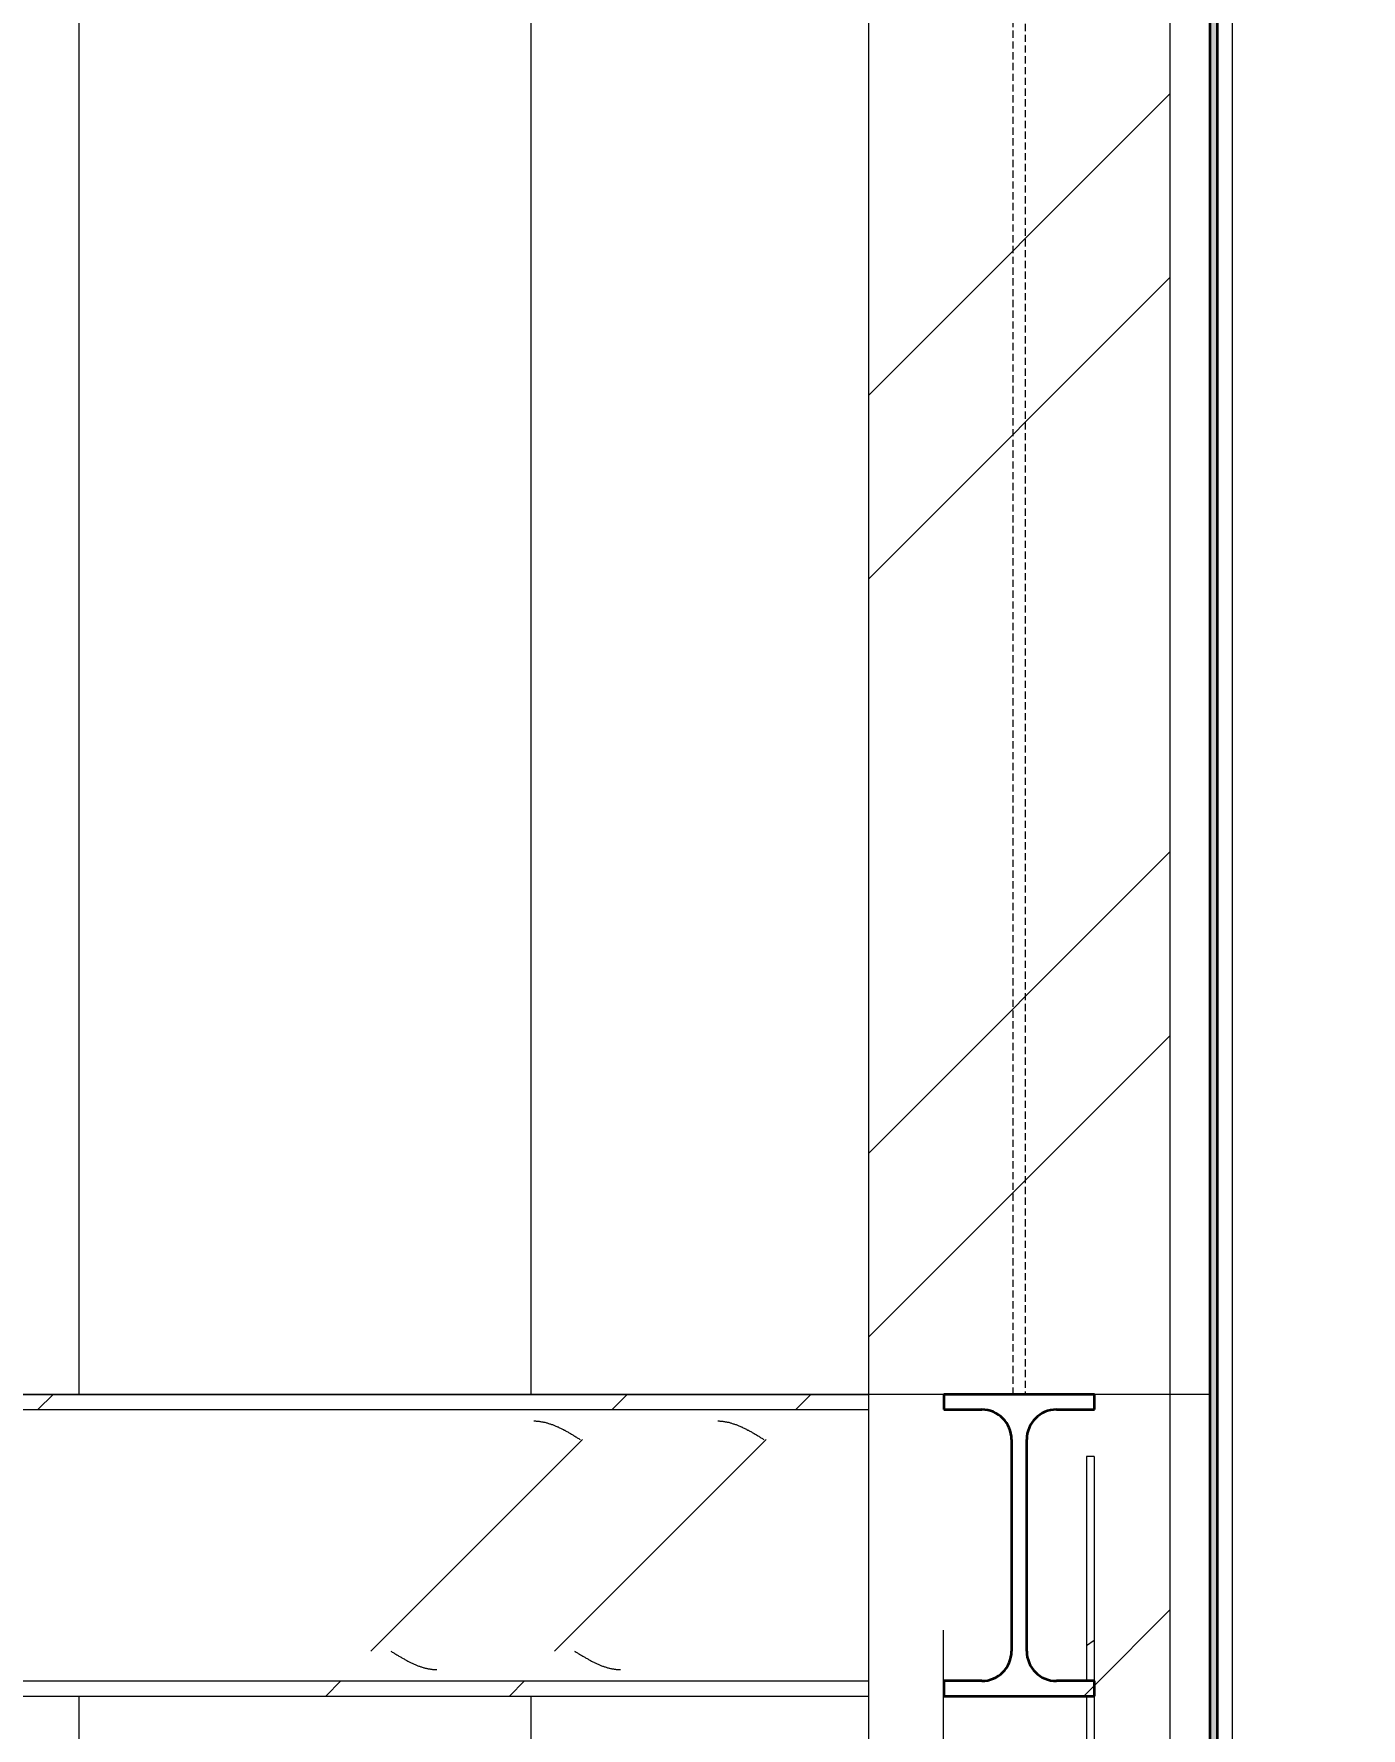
# Model space of a CAD drawing. Header units: centimetres. Extents: x 710 to 12582, y -437 to 1921.
# Drawn here: x 10781.8 to 10869.9, y 715.7 to 828.1 of the extents above; entities that cross this region are included whole.
import ezdxf

# ---------------------------------------------------------------- set-up
doc = ezdxf.new("R2010")
doc.units = ezdxf.units.CM
doc.linetypes.add('Oculto', pattern=[0.714375, 0.47625, -0.238125])
for name, color, linetype, lineweight in [('A-ANNO-DIMS', 7, 'Continuous', 9), ('A-ANNO-DIMS-100', 7, 'Continuous', 9), ('A-CLNG', 7, 'Continuous', 9), ('A-GENM', 7, 'Continuous', 9), ('A-WALL', 7, 'Continuous', 9), ('A-WALL-PATT', 7, 'Continuous', 35), ('S-BEAM', 7, 'Continuous', 9), ('S-COLS', 7, 'Continuous', 9)]:
    doc.layers.add(name, color=color, linetype=linetype, lineweight=lineweight)
doc.styles.add('Century Gothic_1', font='GOTHIC.TTF', dxfattribs={"height": 15})
doc.dimstyles.new('FCA_N_Cotas_E100', dxfattribs={"dimscale": 30.48, "dimtxt": 15.662524, "dimasz": 0.492126, "dimexe": 0.656168, "dimexo": 0.656168, "dimgap": 0.032808, "dimtad": 1, "dimlfac": 0.01, "dimrnd": 0.01, "dimzin": 0, "dimdsep": 46, "dimtxsty": 'Century Gothic_1', "dimblk1": 'OBLIQUE', "dimblk2": 'OBLIQUE', "dimsah": 1, "dimcen": 0.09, "dimdle": 0.656168, "dimazin": 2, "dimtfac": 1, "dimtdec": 4, "dimtix": 1, "dimtmove": 0, "dimatfit": 3, "dimfxl": 1, "dimtvp": 1, "dimtolj": 1, "dimtzin": 0, "dimarcsym": 2})
pattern_1 = [(45, (-4995.467, 712), (-25.14472, 25.14472), []), (45, (-4995.467, 750.1), (-25.14472, 25.14472), [])]

# ---------------------------------------------------------------- blocks, each defined once
blk = doc.blocks.new('UC-Perfil universal-Pilar - 200 x 200-V19-Sección 5')
at = {"layer": 'S-COLS', "true_color": 0xc0c0c0}
h = blk.add_hatch(dxfattribs=at)
h.set_pattern_fill('FP_11', color=9, style=0, pattern_type=2)
h.set_pattern_definition(pattern_1)
h.paths.add_polyline_path([(-8973.08, 94), (-8973.08, 882.3), (-8993.08, 882.3), (-8993.08, 94)])
h.paths.add_polyline_path([(-8978.08, 105.82), (-8978.58, 105.82), (-8978.58, 113.1), (-8988.08, 113.1), (-8988.08, 366.54), (-8983.58, 366.54), (-8983.58, 375.88), (-8984.16, 377.28), (-8985.56, 377.86), (-8988.08, 377.86), (-8988.08, 378.86), (-8978.08, 378.86), (-8978.08, 377.86), (-8980.6, 377.86), (-8982, 377.28), (-8982.58, 375.88), (-8982.58, 366.54), (-8978.61, 366.54), (-8978.61, 373.81), (-8978.11, 373.81), (-8978.08, 153.5)])
h.paths.add_polyline_path([(-8978.08, 411.2), (-8978.58, 411.2), (-8978.58, 418.03), (-8988.08, 418.03), (-8988.11, 722.16), (-8983.58, 722.16), (-8983.58, 734.81), (-8984.16, 736.21), (-8985.56, 736.79), (-8988.08, 736.79), (-8988.08, 737.79), (-8978.08, 737.79), (-8978.11, 736.79), (-8980.6, 736.79), (-8982, 736.21), (-8982.58, 734.81), (-8982.58, 722.16), (-8978.61, 722.16), (-8978.61, 733.69), (-8978.11, 733.69), (-8978.08, 432.72)])
h.paths.add_polyline_path([(-8973.08, 910.84), (-8973.08, 933.53), (-8993.08, 933.53), (-8993.08, 910.84)])
at = {"layer": 'S-COLS'}
for p, q in [((-8993.08, 882.3), (-8993.08, 94)), ((-8973.08, 882.3), (-8973.08, 94))]:
    blk.add_line(p, q, dxfattribs=at)
at = {"layer": 'S-COLS', "linetype": 'Oculto'}
for p, q in [((-8983.47, 737.79), (-8983.47, 882.3)), ((-8982.68, 882.3), (-8982.68, 737.79))]:
    blk.add_line(p, q, dxfattribs=at)
blk = doc.blocks.new('FP_38-Sección 5')
at = {"layer": 'S-BEAM', "color": 9, "true_color": 0xc0c0c0}
for p, q in [((-9015.27, 736.04), (-9015.22, 736.04)), ((-9015.22, 736.04), (-9015.17, 736.04)), ((-9015.17, 736.04), (-9015.12, 736.03)), ((-9015.12, 736.03), (-9015.07, 736.03)), ((-9015.07, 736.03), (-9015.03, 736.03)), ((-9015.03, 736.03), (-9014.98, 736.02)), ((-9014.98, 736.02), (-9014.93, 736.02)), ((-9014.93, 736.02), (-9014.88, 736.01)), ((-9014.88, 736.01), (-9014.83, 736)), ((-9014.83, 736), (-9014.78, 735.99)), ((-9014.78, 735.99), (-9014.73, 735.99)), ((-9014.73, 735.99), (-9014.69, 735.98)), ((-9014.69, 735.98), (-9014.64, 735.97)), ((-9014.64, 735.97), (-9014.59, 735.96)), ((-9014.59, 735.96), (-9014.54, 735.95)), ((-9014.54, 735.95), (-9014.49, 735.93)), ((-9014.49, 735.93), (-9014.44, 735.92)), ((-9014.44, 735.92), (-9014.39, 735.91)), ((-9014.39, 735.91), (-9014.35, 735.89)), ((-9014.35, 735.89), (-9014.3, 735.88)), ((-9014.3, 735.88), (-9014.25, 735.86)), ((-9014.25, 735.86), (-9014.2, 735.85)), ((-9014.2, 735.85), (-9014.15, 735.83)), ((-9014.15, 735.83), (-9014.1, 735.81)), ((-9014.1, 735.81), (-9014.05, 735.8)), ((-9014.05, 735.8), (-9014, 735.78)), ((-9014, 735.78), (-9013.96, 735.76)), ((-9013.96, 735.76), (-9013.91, 735.74)), ((-9013.91, 735.74), (-9013.86, 735.72)), ((-9013.86, 735.72), (-9013.81, 735.7)), ((-9013.81, 735.7), (-9013.76, 735.68)), ((-9013.76, 735.68), (-9013.71, 735.66)), ((-9013.71, 735.66), (-9013.66, 735.64)), ((-9013.66, 735.64), (-9013.62, 735.61)), ((-9013.62, 735.61), (-9013.57, 735.59)), ((-9013.57, 735.59), (-9013.52, 735.57)), ((-9013.52, 735.57), (-9013.47, 735.54)), ((-9013.47, 735.54), (-9013.42, 735.52)), ((-9013.42, 735.52), (-9013.37, 735.49)), ((-9013.37, 735.49), (-9013.32, 735.47)), ((-9013.32, 735.47), (-9013.28, 735.44)), ((-9013.28, 735.44), (-9013.23, 735.42)), ((-9013.23, 735.42), (-9013.18, 735.39)), ((-9013.18, 735.39), (-9013.13, 735.36)), ((-9013.13, 735.36), (-9013.08, 735.34)), ((-9013.08, 735.34), (-9013.03, 735.31)), ((-9013.03, 735.31), (-9012.98, 735.28)), ((-9012.98, 735.28), (-9012.94, 735.25)), ((-9012.94, 735.25), (-9012.89, 735.22)), ((-9012.89, 735.22), (-9012.84, 735.2)), ((-9012.84, 735.2), (-9012.79, 735.17)), ((-9012.79, 735.17), (-9012.74, 735.14)), ((-9012.74, 735.14), (-9012.69, 735.11)), ((-9012.69, 735.11), (-9012.64, 735.08)), ((-9003.08, 736.04), (-9003.03, 736.04)), ((-9003.03, 736.04), (-9002.98, 736.04)), ((-9002.98, 736.04), (-9002.93, 736.03)), ((-9002.93, 736.03), (-9002.88, 736.03)), ((-9002.88, 736.03), (-9002.84, 736.03)), ((-9002.84, 736.03), (-9002.79, 736.02)), ((-9002.79, 736.02), (-9002.74, 736.02)), ((-9002.74, 736.02), (-9002.69, 736.01)), ((-9002.69, 736.01), (-9002.64, 736)), ((-9002.64, 736), (-9002.59, 735.99)), ((-9002.59, 735.99), (-9002.54, 735.99)), ((-9002.54, 735.99), (-9002.5, 735.98)), ((-9002.5, 735.98), (-9002.45, 735.97)), ((-9002.45, 735.97), (-9002.4, 735.96)), ((-9002.4, 735.96), (-9002.35, 735.95)), ((-9002.35, 735.95), (-9002.3, 735.93)), ((-9002.3, 735.93), (-9002.25, 735.92)), ((-9002.25, 735.92), (-9002.2, 735.91)), ((-9002.2, 735.91), (-9002.16, 735.89)), ((-9002.16, 735.89), (-9002.11, 735.88)), ((-9002.11, 735.88), (-9002.06, 735.86)), ((-9002.06, 735.86), (-9002.01, 735.85)), ((-9002.01, 735.85), (-9001.96, 735.83)), ((-9001.96, 735.83), (-9001.91, 735.81)), ((-9001.91, 735.81), (-9001.86, 735.8)), ((-9001.86, 735.8), (-9001.82, 735.78)), ((-9001.82, 735.78), (-9001.77, 735.76)), ((-9001.77, 735.76), (-9001.72, 735.74)), ((-9001.72, 735.74), (-9001.67, 735.72)), ((-9001.67, 735.72), (-9001.62, 735.7)), ((-9001.62, 735.7), (-9001.57, 735.68)), ((-9001.57, 735.68), (-9001.52, 735.66)), ((-9001.52, 735.66), (-9001.48, 735.64)), ((-9001.48, 735.64), (-9001.43, 735.61)), ((-9001.43, 735.61), (-9001.38, 735.59)), ((-9001.38, 735.59), (-9001.33, 735.57)), ((-9001.33, 735.57), (-9001.28, 735.54)), ((-9001.28, 735.54), (-9001.23, 735.52)), ((-9001.23, 735.52), (-9001.18, 735.49)), ((-9001.18, 735.49), (-9001.14, 735.47)), ((-9001.14, 735.47), (-9001.09, 735.44)), ((-9001.09, 735.44), (-9001.04, 735.42)), ((-9001.04, 735.42), (-9000.99, 735.39)), ((-9000.99, 735.39), (-9000.94, 735.36)), ((-9000.94, 735.36), (-9000.89, 735.34)), ((-9000.89, 735.34), (-9000.84, 735.31)), ((-9000.84, 735.31), (-9000.79, 735.28)), ((-9000.79, 735.28), (-9000.75, 735.25)), ((-9000.75, 735.25), (-9000.7, 735.22)), ((-9000.7, 735.22), (-9000.65, 735.2)), ((-9000.65, 735.2), (-9000.6, 735.17)), ((-9000.6, 735.17), (-9000.55, 735.14)), ((-9000.55, 735.14), (-9000.5, 735.11)), ((-9000.5, 735.11), (-9000.45, 735.08)), ((-9012.64, 735.08), (-9012.6, 735.05)), ((-9012.6, 735.05), (-9012.55, 735.02)), ((-9012.55, 735.02), (-9012.5, 734.99)), ((-9012.5, 734.99), (-9012.45, 734.96)), ((-9012.45, 734.96), (-9012.4, 734.93)), ((-9012.4, 734.93), (-9012.35, 734.9)), ((-9012.35, 734.9), (-9012.3, 734.87)), ((-9012.3, 734.87), (-9012.26, 734.84)), ((-9012.26, 734.84), (-9012.21, 734.81)), ((-9000.45, 735.08), (-9000.41, 735.05)), ((-9000.41, 735.05), (-9000.36, 735.02)), ((-9000.36, 735.02), (-9000.31, 734.99)), ((-9000.31, 734.99), (-9000.26, 734.96)), ((-9000.26, 734.96), (-9000.21, 734.93)), ((-9000.21, 734.93), (-9000.16, 734.9)), ((-9000.16, 734.9), (-9000.11, 734.87)), ((-9000.11, 734.87), (-9000.07, 734.84)), ((-9000.07, 734.84), (-9000.02, 734.81))]:
    blk.add_line(p, q, dxfattribs=at)
blk = doc.blocks.new('FP_39-Sección 5')
at = {"layer": 'S-BEAM', "color": 9, "true_color": 0xc0c0c0}
for p, q in [((-9024.77, 720.77), (-9024.72, 720.74)), ((-9024.72, 720.74), (-9024.67, 720.71)), ((-9024.67, 720.71), (-9024.62, 720.68)), ((-9024.62, 720.68), (-9024.57, 720.65)), ((-9024.57, 720.65), (-9024.52, 720.62)), ((-9024.52, 720.62), (-9024.48, 720.59)), ((-9024.48, 720.59), (-9024.43, 720.56)), ((-9024.43, 720.56), (-9024.38, 720.53)), ((-9024.38, 720.53), (-9024.33, 720.5)), ((-9024.33, 720.5), (-9024.28, 720.47)), ((-9012.58, 720.77), (-9012.53, 720.74)), ((-9012.53, 720.74), (-9012.48, 720.71)), ((-9012.48, 720.71), (-9012.43, 720.68)), ((-9012.43, 720.68), (-9012.38, 720.65)), ((-9012.38, 720.65), (-9012.33, 720.62)), ((-9012.33, 720.62), (-9012.29, 720.59)), ((-9012.29, 720.59), (-9012.24, 720.56)), ((-9012.24, 720.56), (-9012.19, 720.53)), ((-9012.19, 720.53), (-9012.14, 720.5)), ((-9012.14, 720.5), (-9012.09, 720.47)), ((-9024.28, 720.47), (-9024.23, 720.44)), ((-9024.23, 720.44), (-9024.18, 720.41)), ((-9024.18, 720.41), (-9024.14, 720.39)), ((-9024.14, 720.39), (-9024.09, 720.36)), ((-9024.09, 720.36), (-9024.04, 720.33)), ((-9024.04, 720.33), (-9023.99, 720.3)), ((-9023.99, 720.3), (-9023.94, 720.27)), ((-9023.94, 720.27), (-9023.89, 720.25)), ((-9023.89, 720.25), (-9023.84, 720.22)), ((-9023.84, 720.22), (-9023.8, 720.19)), ((-9023.8, 720.19), (-9023.75, 720.16)), ((-9023.75, 720.16), (-9023.7, 720.14)), ((-9023.7, 720.14), (-9023.65, 720.11)), ((-9023.65, 720.11), (-9023.6, 720.09)), ((-9023.6, 720.09), (-9023.55, 720.06)), ((-9023.55, 720.06), (-9023.5, 720.04)), ((-9023.5, 720.04), (-9023.46, 720.01)), ((-9023.46, 720.01), (-9023.41, 719.99)), ((-9023.41, 719.99), (-9023.36, 719.97)), ((-9023.36, 719.97), (-9023.31, 719.95)), ((-9023.31, 719.95), (-9023.26, 719.92)), ((-9023.26, 719.92), (-9023.21, 719.9)), ((-9023.21, 719.9), (-9023.16, 719.88)), ((-9023.16, 719.88), (-9023.11, 719.86)), ((-9023.11, 719.86), (-9023.07, 719.84)), ((-9023.07, 719.84), (-9023.02, 719.82)), ((-9023.02, 719.82), (-9022.97, 719.8)), ((-9022.97, 719.8), (-9022.92, 719.78)), ((-9022.92, 719.78), (-9022.87, 719.77)), ((-9022.87, 719.77), (-9022.82, 719.75)), ((-9022.82, 719.75), (-9022.77, 719.73)), ((-9022.77, 719.73), (-9022.73, 719.72)), ((-9022.73, 719.72), (-9022.68, 719.7)), ((-9022.68, 719.7), (-9022.63, 719.69)), ((-9022.63, 719.69), (-9022.58, 719.67)), ((-9022.58, 719.67), (-9022.53, 719.66)), ((-9022.53, 719.66), (-9022.48, 719.65)), ((-9022.48, 719.65), (-9022.43, 719.64)), ((-9022.43, 719.64), (-9022.39, 719.62)), ((-9022.39, 719.62), (-9022.34, 719.61)), ((-9022.34, 719.61), (-9022.29, 719.6)), ((-9022.29, 719.6), (-9022.24, 719.59)), ((-9022.24, 719.59), (-9022.19, 719.59)), ((-9022.19, 719.59), (-9022.14, 719.58)), ((-9022.14, 719.58), (-9022.09, 719.57)), ((-9022.09, 719.57), (-9022.05, 719.57)), ((-9022.05, 719.57), (-9022, 719.56)), ((-9022, 719.56), (-9021.95, 719.56)), ((-9021.95, 719.56), (-9021.9, 719.55)), ((-9021.9, 719.55), (-9021.85, 719.55)), ((-9021.85, 719.55), (-9021.8, 719.55)), ((-9021.8, 719.55), (-9021.75, 719.54)), ((-9021.75, 719.54), (-9021.71, 719.54)), ((-9012.09, 720.47), (-9012.04, 720.44)), ((-9012.04, 720.44), (-9011.99, 720.41)), ((-9011.99, 720.41), (-9011.95, 720.39)), ((-9011.95, 720.39), (-9011.9, 720.36)), ((-9011.9, 720.36), (-9011.85, 720.33)), ((-9011.85, 720.33), (-9011.8, 720.3)), ((-9011.8, 720.3), (-9011.75, 720.27)), ((-9011.75, 720.27), (-9011.7, 720.25)), ((-9011.7, 720.25), (-9011.65, 720.22)), ((-9011.65, 720.22), (-9011.61, 720.19)), ((-9011.61, 720.19), (-9011.56, 720.16)), ((-9011.56, 720.16), (-9011.51, 720.14)), ((-9011.51, 720.14), (-9011.46, 720.11)), ((-9011.46, 720.11), (-9011.41, 720.09)), ((-9011.41, 720.09), (-9011.36, 720.06)), ((-9011.36, 720.06), (-9011.31, 720.04)), ((-9011.31, 720.04), (-9011.27, 720.01)), ((-9011.27, 720.01), (-9011.22, 719.99)), ((-9011.22, 719.99), (-9011.17, 719.97)), ((-9011.17, 719.97), (-9011.12, 719.95)), ((-9011.12, 719.95), (-9011.07, 719.92)), ((-9011.07, 719.92), (-9011.02, 719.9)), ((-9011.02, 719.9), (-9010.97, 719.88)), ((-9010.97, 719.88), (-9010.93, 719.86)), ((-9010.93, 719.86), (-9010.88, 719.84)), ((-9010.88, 719.84), (-9010.83, 719.82)), ((-9010.83, 719.82), (-9010.78, 719.8)), ((-9010.78, 719.8), (-9010.73, 719.78)), ((-9010.73, 719.78), (-9010.68, 719.77)), ((-9010.68, 719.77), (-9010.63, 719.75)), ((-9010.63, 719.75), (-9010.59, 719.73)), ((-9010.59, 719.73), (-9010.54, 719.72)), ((-9010.54, 719.72), (-9010.49, 719.7)), ((-9010.49, 719.7), (-9010.44, 719.69)), ((-9010.44, 719.69), (-9010.39, 719.67)), ((-9010.39, 719.67), (-9010.34, 719.66)), ((-9010.34, 719.66), (-9010.29, 719.65)), ((-9010.29, 719.65), (-9010.25, 719.64)), ((-9010.25, 719.64), (-9010.2, 719.62)), ((-9010.2, 719.62), (-9010.15, 719.61)), ((-9010.15, 719.61), (-9010.1, 719.6)), ((-9010.1, 719.6), (-9010.05, 719.59)), ((-9010.05, 719.59), (-9010, 719.59)), ((-9010, 719.59), (-9009.95, 719.58)), ((-9009.95, 719.58), (-9009.9, 719.57)), ((-9009.9, 719.57), (-9009.86, 719.57)), ((-9009.86, 719.57), (-9009.81, 719.56)), ((-9009.81, 719.56), (-9009.76, 719.56)), ((-9009.76, 719.56), (-9009.71, 719.55)), ((-9009.71, 719.55), (-9009.66, 719.55)), ((-9009.66, 719.55), (-9009.61, 719.55)), ((-9009.61, 719.55), (-9009.56, 719.54)), ((-9009.56, 719.54), (-9009.52, 719.54))]:
    blk.add_line(p, q, dxfattribs=at)
blk = doc.blocks.new('M_W Shapes - 150 x 200-V37-Sección 5')
at = {"layer": 'S-BEAM', "true_color": 0xc0c0c0}
h = blk.add_hatch(dxfattribs=at)
h.set_pattern_fill('FP_11', color=9, style=0, pattern_type=2)
h.set_pattern_definition(pattern_1)
h.paths.add_polyline_path([(-9377.39, 736.79), (-8993.08, 736.79), (-8993.08, 737.79), (-9405.33, 737.79), (-9405.33, 736.79), (-9401.1, 736.79)])
h = blk.add_hatch(dxfattribs=at)
h.set_pattern_fill('FP_11', color=9, style=0, pattern_type=2)
h.set_pattern_definition(pattern_1)
h.paths.add_polyline_path([(-9377.39, 720.77), (-8993.08, 720.77), (-8993.08, 734.81), (-9405.33, 734.81), (-9405.33, 720.77), (-9401.1, 720.77)])
h = blk.add_hatch(dxfattribs=at)
h.set_pattern_fill('FP_11', color=9, style=0, pattern_type=2)
h.set_pattern_definition(pattern_1)
h.paths.add_polyline_path([(-8993.08, 717.79), (-8993.08, 718.79), (-9405.33, 718.79), (-9405.33, 717.79), (-8998.13, 717.79)])
at = {"layer": 'S-BEAM'}
for p, q in [((-9405.33, 737.79), (-8993.08, 737.79)), ((-9405.33, 736.79), (-8993.08, 736.79)), ((-9405.33, 718.79), (-8993.08, 718.79)), ((-9405.33, 717.79), (-8993.08, 717.79))]:
    blk.add_line(p, q, dxfattribs=at)
for name in ['FP_38-Sección 5', 'FP_39-Sección 5']:
    blk.add_blockref(name, (0, 0), dxfattribs=at)
blk = doc.blocks.new('M_W Shapes - 150 x 200-V40-Sección 5')
at = {"layer": 'S-BEAM', "true_color": 0xc0c0c0}
h = blk.add_hatch(dxfattribs=at)
h.set_pattern_fill('FP_11', color=9, style=0, pattern_type=2)
h.set_pattern_definition(pattern_1)
h.paths.add_polyline_path([(-8986.27, 717.79), (-8978.08, 717.79), (-8978.08, 718.79), (-8980.6, 718.79), (-8982, 719.37), (-8982.58, 720.77), (-8982.58, 734.81), (-8982, 736.21), (-8980.6, 736.79), (-8978.08, 736.79), (-8978.08, 737.79), (-8988.08, 737.79), (-8988.08, 736.79), (-8985.56, 736.79), (-8984.16, 736.21), (-8983.58, 734.81), (-8983.58, 720.77), (-8984.16, 719.37), (-8985.56, 718.79), (-8988.08, 718.79), (-8988.08, 717.79)])
at = {"layer": 'S-BEAM', "lineweight": 35}
for p, q in [((-8978.08, 737.79), (-8988.08, 737.79)), ((-8988.08, 737.79), (-8988.08, 736.79)), ((-8978.08, 736.79), (-8978.08, 737.79)), ((-8988.08, 736.79), (-8985.56, 736.79)), ((-8980.6, 736.79), (-8978.08, 736.79)), ((-8983.58, 734.81), (-8983.58, 720.77)), ((-8982.58, 720.77), (-8982.58, 734.81)), ((-8985.56, 718.79), (-8988.08, 718.79)), ((-8988.08, 718.79), (-8988.08, 717.79)), ((-8978.08, 718.79), (-8980.6, 718.79)), ((-8978.08, 717.79), (-8978.08, 718.79)), ((-8988.08, 717.79), (-8978.08, 717.79))]:
    blk.add_line(p, q, dxfattribs=at)
for centre, start, end in [((-8985.56, 734.81), 0, 90), ((-8980.6, 734.81), 90, 180), ((-8985.56, 720.77), 270, 0), ((-8980.6, 720.77), 180, 270)]:
    blk.add_arc(centre, 1.98, start, end, dxfattribs=at)
blk = doc.blocks.new('RVR_Tensor angular doble L - d_10 mm-V43-Sección 5')
at = {"layer": 'S-BEAM', "true_color": 0xc0c0c0}
h = blk.add_hatch(dxfattribs=at)
h.set_pattern_fill('FP_18', color=9, style=0, pattern_type=2)
h.set_pattern_definition([(34.786, (-4995.467, 612.28), (-25.14488, 17.4671), []), (34.786, (-4995.467, 638.746), (-25.14488, 17.4671), [])])
h.paths.add_polyline_path([(-8978.61, 519.28), (-8978.11, 519.28), (-8978.11, 565.16), (-8978.58, 565.16), (-8978.61, 544.41)])
h.paths.add_polyline_path([(-8978.11, 640.23), (-8978.11, 717.79), (-8978.61, 717.79), (-8978.61, 640.23)])
h.paths.add_polyline_path([(-8978.11, 718.79), (-8978.11, 733.69), (-8978.61, 733.69), (-8978.61, 718.79)])
h = blk.add_hatch(dxfattribs=at)
h.set_pattern_fill('FP_19', color=9, style=0, pattern_type=2)
h.set_pattern_definition([(34.786, (-4995.467, 605.446), (-25.14488, 17.4671), []), (34.786, (-4995.467, 631.912), (-25.14488, 17.4671), [])])
h.paths.add_polyline_path([(-8988.11, 506.08), (-8978.61, 506.08), (-8978.61, 565.16), (-8988.08, 565.16), (-8988.11, 516.49)])
h.paths.add_polyline_path([(-8988.11, 627.02), (-8978.61, 627.02), (-8978.61, 717.79), (-8988.08, 717.79), (-8988.08, 718.79), (-8985.56, 718.79), (-8984.16, 719.37), (-8983.58, 720.77), (-8983.58, 722.16), (-8988.11, 722.16), (-8988.11, 640.23)])
h.paths.add_polyline_path([(-8978.61, 718.79), (-8978.61, 722.16), (-8982.58, 722.16), (-8982.58, 720.77), (-8982, 719.37), (-8980.6, 718.79)])
h = blk.add_hatch(dxfattribs=at)
h.set_pattern_fill('FP_20', color=9, style=0, pattern_type=2)
h.set_pattern_definition([(34.786, (-4995.467, 604.367), (-25.14488, 17.4671), []), (34.786, (-4995.467, 630.833), (-25.14488, 17.4671), [])])
h.paths.add_polyline_path([(-8978.08, 503.99), (-8978.11, 505.38), (-8988.08, 505.38), (-8988.08, 503.99), (-8978.11, 503.99)])
h.paths.add_polyline_path([(-8978.11, 624.94), (-8978.08, 624.94), (-8978.11, 626.33)])
h.paths.add_polyline_path([(-8978.11, 718.79), (-8978.08, 718.79), (-8978.11, 720.07)])
at = {"layer": 'S-BEAM'}
for p, q in [((-8978.11, 733.69), (-8978.61, 733.69)), ((-8978.61, 733.69), (-8978.61, 718.79)), ((-8978.11, 733.69), (-8978.11, 718.79)), ((-8988.11, 722.16), (-8988.11, 627.02)), ((-8978.08, 718.79), (-8978.08, 720.07)), ((-8978.61, 717.79), (-8978.61, 640.23)), ((-8978.11, 717.8), (-8978.11, 640.23)), ((-8978.08, 624.94), (-8978.08, 717.79))]:
    blk.add_line(p, q, dxfattribs=at)
blk = doc.blocks.new('PQ_RVR_EST-01_ZZ_ZZ_MO_T_A_rvt-2-Sección 5')
at = {"layer": 'S-BEAM', "lineweight": 9}
for name in ['M_W Shapes - 150 x 200-V37-Sección 5', 'M_W Shapes - 150 x 200-V40-Sección 5', 'RVR_Tensor angular doble L - d_10 mm-V43-Sección 5']:
    blk.add_blockref(name, (0, 0), dxfattribs=at)
at = {"layer": 'S-COLS', "lineweight": 9}
blk.add_blockref('UC-Perfil universal-Pilar - 200 x 200-V19-Sección 5', (0, 0), dxfattribs=at)
blk = doc.blocks.new('RVR_PQ_Terminación Fachada - RVR_PQ_Terminación Fachada-1812450-Sección 5')
at = {"layer": 'A-GENM', "color": 8, "true_color": 0x808080}
blk.add_line((-8968.92, 99), (-8968.92, 933.16), dxfattribs=at)
blk = doc.blocks.new('DIMBLOCK25-Sección 5')
at = {"layer": 'A-ANNO-DIMS-100'}
for p, q in [((10942.59, 958.29), (10942.59, 737.79)), ((10942.59, 938.29), (10880.36, 938.29)), ((10942.59, 938.29), (10962.59, 938.29)), ((10942.59, 737.79), (10879.86, 737.79)), ((10942.59, 737.79), (10962.59, 737.79))]:
    blk.add_line(p, q, dxfattribs=at)
at = {"layer": 'A-ANNO-DIMS-100', "lineweight": 35}
for p, q in [((10942.59, 938.29), (10935.09, 945.79)), ((10942.59, 938.29), (10950.09, 930.79)), ((10942.59, 737.79), (10935.09, 745.29)), ((10942.59, 737.79), (10950.09, 730.29))]:
    blk.add_line(p, q, dxfattribs=at)
at = {"layer": 'A-ANNO-DIMS-100', "color": 0, "insert": (10922.36, 817.65), "char_height": 15, "width": 48.9267, "attachment_point": 1, "rotation": 90, "line_spacing_factor": 0.984502, "style": 'Century Gothic_1'}
blk.add_mtext('2.01', dxfattribs=at)
blk = doc.blocks.new('_Oblique')
at = {"color": 0, "linetype": 'ByBlock', "lineweight": -2}
blk.add_line((-0.5, -0.5), (0.5, 0.5), dxfattribs=at)
blk = doc.blocks.new('DIMBLOCK26-Sección 5')
at = {"layer": 'A-ANNO-DIMS-100', "lineweight": 35}
for p, q in [((10942.59, 737.79), (10935.09, 745.29)), ((10942.59, 737.79), (10950.09, 730.29)), ((10942.59, 378.86), (10935.09, 386.36)), ((10942.59, 378.86), (10950.09, 371.36))]:
    blk.add_line(p, q, dxfattribs=at)
at = {"layer": 'A-ANNO-DIMS-100'}
for p, q in [((10942.59, 737.79), (10879.86, 737.79)), ((10942.59, 737.79), (10942.59, 378.86)), ((10942.59, 737.79), (10962.59, 737.79)), ((10942.59, 378.86), (10857.21, 378.86)), ((10942.59, 378.86), (10962.59, 378.86))]:
    blk.add_line(p, q, dxfattribs=at)
at = {"layer": 'A-ANNO-DIMS-100', "color": 0, "insert": (10922.36, 537.94), "char_height": 15, "width": 48.9267, "attachment_point": 1, "rotation": 90, "line_spacing_factor": 0.984502, "style": 'Century Gothic_1'}
blk.add_mtext('3.59', dxfattribs=at)

msp = doc.modelspace()

# ---------------------------------------------------------------- hatches: boundary and pattern name
at = {"layer": 'A-WALL-PATT', "lineweight": 9, "true_color": 0xc0c0c0}
h = msp.add_hatch(dxfattribs=at)
h.set_pattern_fill('FP_9', color=9, style=0, pattern_type=2)
h.set_pattern_definition([(90, (14834.82, 712), (-30, 2e-15), [])])
h.paths.add_polyline_path([(9937.408, 99), (10004.988, 99), (10004.988, 880.075), (9498.052, 880.075), (9498.052, 99), (9717.197, 99)])
h.paths.add_polyline_path([(9478.052, 99), (9478.052, 880.075), (9474.797, 880.075), (9474.797, 910.843), (9478.052, 910.843), (9478.052, 933.53), (9498.052, 933.53), (9498.052, 910.843), (10004.988, 910.843), (10004.988, 933.53), (10024.988, 933.53), (10024.988, 910.843), (10404.952, 910.843), (10404.952, 933.53), (10424.952, 933.53), (10424.952, 910.843), (10837.21, 910.843), (10837.21, 933.53), (10857.21, 933.53), (10857.21, 910.843), (10859.256, 910.843), (10859.256, 880.075), (10857.21, 880.075), (10857.21, 353.176), (10859.854, 348.597), (10857.21, 347.071), (10857.21, 118.599), (10859.864, 117.066), (10859.864, 938.287), (9473.556, 938.29), (9473.556, 99), (9474.306, 99)])
h.paths.add_polyline_path([(10837.21, 99), (10837.21, 105.897), (10649.005, 214.557), (10446.78, 99), (10832.16, 99)])
h.paths.add_polyline_path([(10859.114, 99), (10859.864, 99), (10859.864, 115.964), (10857.21, 111.368), (10857.21, 99)])
h.paths.add_polyline_path([(10024.988, 100.038), (10128.245, 117.356), (10161.764, 120.434), (10161.764, 352.859), (10181.764, 352.859), (10181.764, 314), (10281.764, 314), (10281.764, 352.859), (10301.764, 352.859), (10301.764, 122.074), (10397.394, 101.428), (10397.436, 220.024), (10404.952, 224.319), (10404.95, 353.859), (10024.99, 353.859), (10024.988, 100.345)])
h.paths.add_polyline_path([(10837.21, 117.444), (10837.21, 118.599), (10660.062, 220.875), (10659.057, 220.301), (10832.16, 120.36)])
h.paths.add_polyline_path([(10402.388, 119.703), (10404.952, 121.168), (10404.952, 163.56), (10402.364, 162.081), (10402.385, 125.575)])
h.paths.add_polyline_path([(10837.21, 130.146), (10837.21, 335.524), (10791.27, 309), (10812.501, 308.915), (10813.104, 308.665), (10813.895, 307.911), (10814.019, 307.75), (10814.279, 307.071), (10814.354, 306.5), (10814.269, 305.853), (10813.818, 304.988), (10813.622, 304.732), (10813.104, 304.335), (10812.501, 304.085), (10811.207, 304), (10782.609, 304), (10704.101, 258.673), (10726.208, 258.673), (10718.03, 254), (10814.394, 254), (10814.394, 258.673), (10819.394, 258.673), (10819.394, 218.673), (10814.394, 218.673), (10814.394, 249), (10709.28, 249), (10670.113, 226.619), (10832.16, 133.061)])
h.paths.add_polyline_path([(10424.952, 132.597), (10608.902, 237.711), (10572, 259.016), (10424.952, 174.989), (10424.952, 153.497)])
h.paths.add_polyline_path([(10402.36, 167.838), (10404.952, 169.319), (10404.952, 218.56), (10402.332, 217.063), (10402.356, 174.439)])
h.paths.add_polyline_path([(10424.952, 180.748), (10566.987, 261.91), (10524.007, 286.592), (10424.952, 229.989), (10424.952, 181.42)])
h.paths.add_polyline_path([(10424.952, 235.748), (10519.11, 289.552), (10424.952, 343.914), (10424.952, 237.265)])
h.paths.add_polyline_path([(10618.953, 243.455), (10619.958, 244.029), (10583.057, 265.334), (10582.051, 264.76), (10595.119, 257.215)])
h.paths.add_polyline_path([(10682.101, 258.673), (10684.101, 258.673), (10762.609, 304), (10760.609, 304), (10693.384, 265.187)])
h.paths.add_polyline_path([(10649.394, 258.673), (10662.101, 258.673), (10740.609, 304), (10650.527, 303.889), (10626.301, 290.045), (10649.394, 276.849), (10649.394, 265)])
h.paths.add_polyline_path([(10577.038, 267.654), (10578.044, 268.228), (10535.18, 292.976), (10534.174, 292.402), (10571.415, 270.901)])
h.paths.add_polyline_path([(10621.262, 292.925), (10649.588, 309), (10749.27, 309), (10835.628, 358.859), (10650.39, 358.81), (10620.308, 341.621), (10652.469, 323.133), (10652.864, 322.611), (10653.111, 321.993), (10653.148, 321.032), (10653.111, 320.742), (10652.864, 320.138), (10652.469, 319.618), (10651.953, 319.218), (10651.351, 318.966), (10650.705, 318.878), (10650.043, 318.966), (10648.734, 319.618), (10615.269, 338.741), (10578.176, 317.545), (10620.938, 293.11)])
h.paths.add_polyline_path([(10529.162, 295.296), (10530.167, 295.87), (10424.952, 356.616), (10424.952, 355.461), (10524.007, 298.272)])
h.paths.add_polyline_path([(10771.27, 309), (10837.21, 347.071), (10837.21, 348.225), (10769.27, 309)])
h.paths.add_polyline_path([(10573.137, 320.425), (10610.23, 341.621), (10580.063, 358.859), (10505.877, 358.859), (10572.073, 321.032)])
h.paths.add_polyline_path([(10615.269, 344.5), (10640.397, 358.859), (10590.141, 358.859), (10607.473, 348.955)])
h.paths.add_polyline_path([(9662.88, 357.507), (9662.88, 357.605), (9646.748, 357.605), (9646.748, 358.249), (9646.451, 358.249), (9646.451, 358.859), (9498.055, 358.859), (9498.055, 378.859), (10004.985, 378.859), (10004.985, 358.859), (9681.137, 358.859), (9681.137, 358.249), (9680.819, 358.249), (9680.819, 357.605), (9664.68, 357.507)])
h.paths.add_polyline_path([(10837.206, 359.77), (10837.21, 359.859), (10837.21, 412.291), (10832.967, 406.66), (10639.994, 552.076), (10639.163, 551.45), (10832.378, 405.852), (10826.36, 397.866), (10630.855, 545.189), (10514.178, 457.266), (10651.391, 378.859), (10837.206, 378.859), (10837.206, 359.859)])
h.paths.add_polyline_path([(10595.119, 378.859), (10641.313, 378.859), (10509.831, 453.991), (10472.668, 425.986), (10555.141, 378.859)])
h.paths.add_polyline_path([(10470.877, 378.859), (10545.063, 378.859), (10468.321, 422.711), (10436.327, 398.602), (10453.394, 388.849)])
h.paths.add_polyline_path([(10104.997, 414), (10397.394, 414), (10397.394, 417.3), (10104.997, 417.3)])
h.paths.add_polyline_path([(10368.171, 388.859), (10397.394, 388.859), (10397.394, 393), (10396.144, 393), (10396.144, 404), (10104.997, 404), (10104.997, 414), (10094.997, 414), (10094.997, 417.3), (10091.299, 417.3), (10091.299, 697.79), (10400.999, 697.79), (10400.999, 521.94), (10404.952, 519.681), (10404.952, 880.075), (10024.988, 880.075), (10024.988, 388.859), (10358.078, 388.859)])
h.paths.add_polyline_path([(10433.638, 400.138), (10429.332, 405.852), (10458.871, 428.111), (10457.926, 428.651), (10428.743, 406.66), (10424.952, 411.69), (10424.952, 405.101), (10429.332, 402.599)])
h.paths.add_polyline_path([(10837.21, 415.984), (10837.21, 880.075), (10424.952, 880.075), (10424.952, 508.252), (10494.342, 468.614), (10613.408, 558.336), (10427.042, 698.773), (10433.06, 706.76), (10621.716, 564.597), (10622.547, 565.223), (10433.649, 707.568), (10439.667, 715.554), (10630.855, 571.484), (10822.043, 715.554), (10828.048, 707.558), (10639.163, 565.223), (10639.994, 564.597), (10828.65, 706.76), (10834.668, 698.773), (10648.302, 558.336), (10832.378, 419.625)])
h.paths.add_polyline_path([(10424.952, 416.325), (10448.476, 434.051), (10424.952, 447.494), (10424.952, 420.849)])
h.paths.add_polyline_path([(10404.952, 416.53), (10404.952, 458.922), (10402.361, 460.403), (10402.394, 417.992)])
h.paths.add_polyline_path([(10463.217, 431.386), (10500.381, 459.391), (10499.436, 459.931), (10462.272, 431.926)])
h.paths.add_polyline_path([(10452.822, 437.327), (10489.909, 465.375), (10424.952, 502.494), (10424.952, 453.252), (10430.082, 450.321)])
h.paths.add_polyline_path([(10504.727, 462.666), (10622.547, 551.45), (10621.716, 552.076), (10503.782, 463.206)])
h.paths.add_polyline_path([(10404.952, 464.681), (10404.952, 513.922), (10402.332, 515.42), (10402.433, 466.121), (10403.737, 465.375)])
h.paths.add_polyline_path([(10630.855, 557.71), (10631.686, 558.336), (10630.855, 558.963), (10630.024, 558.336)])
h.paths.add_polyline_path([(10052.77, 712.79), (10024.99, 712.79), (10024.99, 737.79), (10404.95, 737.79), (10404.95, 712.79), (10073.63, 712.79)])
h.paths.add_polyline_path([(10828.061, 717.79), (10424.956, 717.79), (10424.956, 737.79), (10837.206, 737.79), (10837.206, 717.79), (10832.16, 717.79)])
h.paths.add_polyline_path([(9978.813, 717.79), (9498.055, 717.79), (9498.055, 737.79), (10004.985, 737.79), (10004.985, 717.79), (10002.517, 717.79)])
at = {"layer": 'A-WALL-PATT', "lineweight": 9, "true_color": 0x9a9a9a}
msp.add_hatch(color=253, dxfattribs=at).paths.add_polyline_path([(10859.864, 99), (10860.364, 99), (10860.364, 938.287), (10859.864, 938.287), (10859.864, 153.497)])

# ---------------------------------------------------------------- linework, layer by layer
at = {"layer": 'A-CLNG', "color": 8, "lineweight": 18, "true_color": 0x808080}
msp.add_line((10859.864, 737.79), (9760.286, 737.79), dxfattribs=at)
at = {"layer": 'A-WALL', "lineweight": 35}
for p, q in [((10859.864, 938.287), (10859.864, 99)), ((10860.364, 99), (10860.364, 938.287))]:
    msp.add_line(p, q, dxfattribs=at)

# ---------------------------------------------------------------- block references
at = {"lineweight": 5}
msp.add_blockref('PQ_RVR_EST-01_ZZ_ZZ_MO_T_A_rvt-2-Sección 5', (19830.287, 0), dxfattribs=at)
at = {"layer": 'A-GENM', "color": 8, "true_color": 0x808080}
msp.add_blockref('RVR_PQ_Terminación Fachada - RVR_PQ_Terminación Fachada-1812450-Sección 5', (19830.287, 0), dxfattribs=at)

# ---------------------------------------------------------------- dimensions: what is measured, and where the dimension line sits
at = {"layer": 'A-ANNO-DIMS'}
for base, p1, p2, override, picture, middle in [((10942.586487076, 737.790460449), (10860.363996133, 938.290460449), (10859.863996133, 737.790460449), {"dimpost": '<>', "dimfxl": 200.500623}, 'DIMBLOCK25-Sección 5', (10933.70919266, 838.040460449)), ((10942.586, 378.859), (10859.864, 737.79), (10837.206, 378.859), {"dimpost": '<>', "dimfxl": 359.646071}, 'DIMBLOCK26-Sección 5', (10933.709, 558.325))]:
    dim = msp.add_linear_dim(base=base, p1=p1, p2=p2, angle=90, dimstyle='FCA_N_Cotas_E100', override=override, dxfattribs=at)
    dim.commit()
    dim.dimension.update_dxf_attribs({"geometry": picture, "text_midpoint": middle})

doc.saveas('drawing.dxf')
